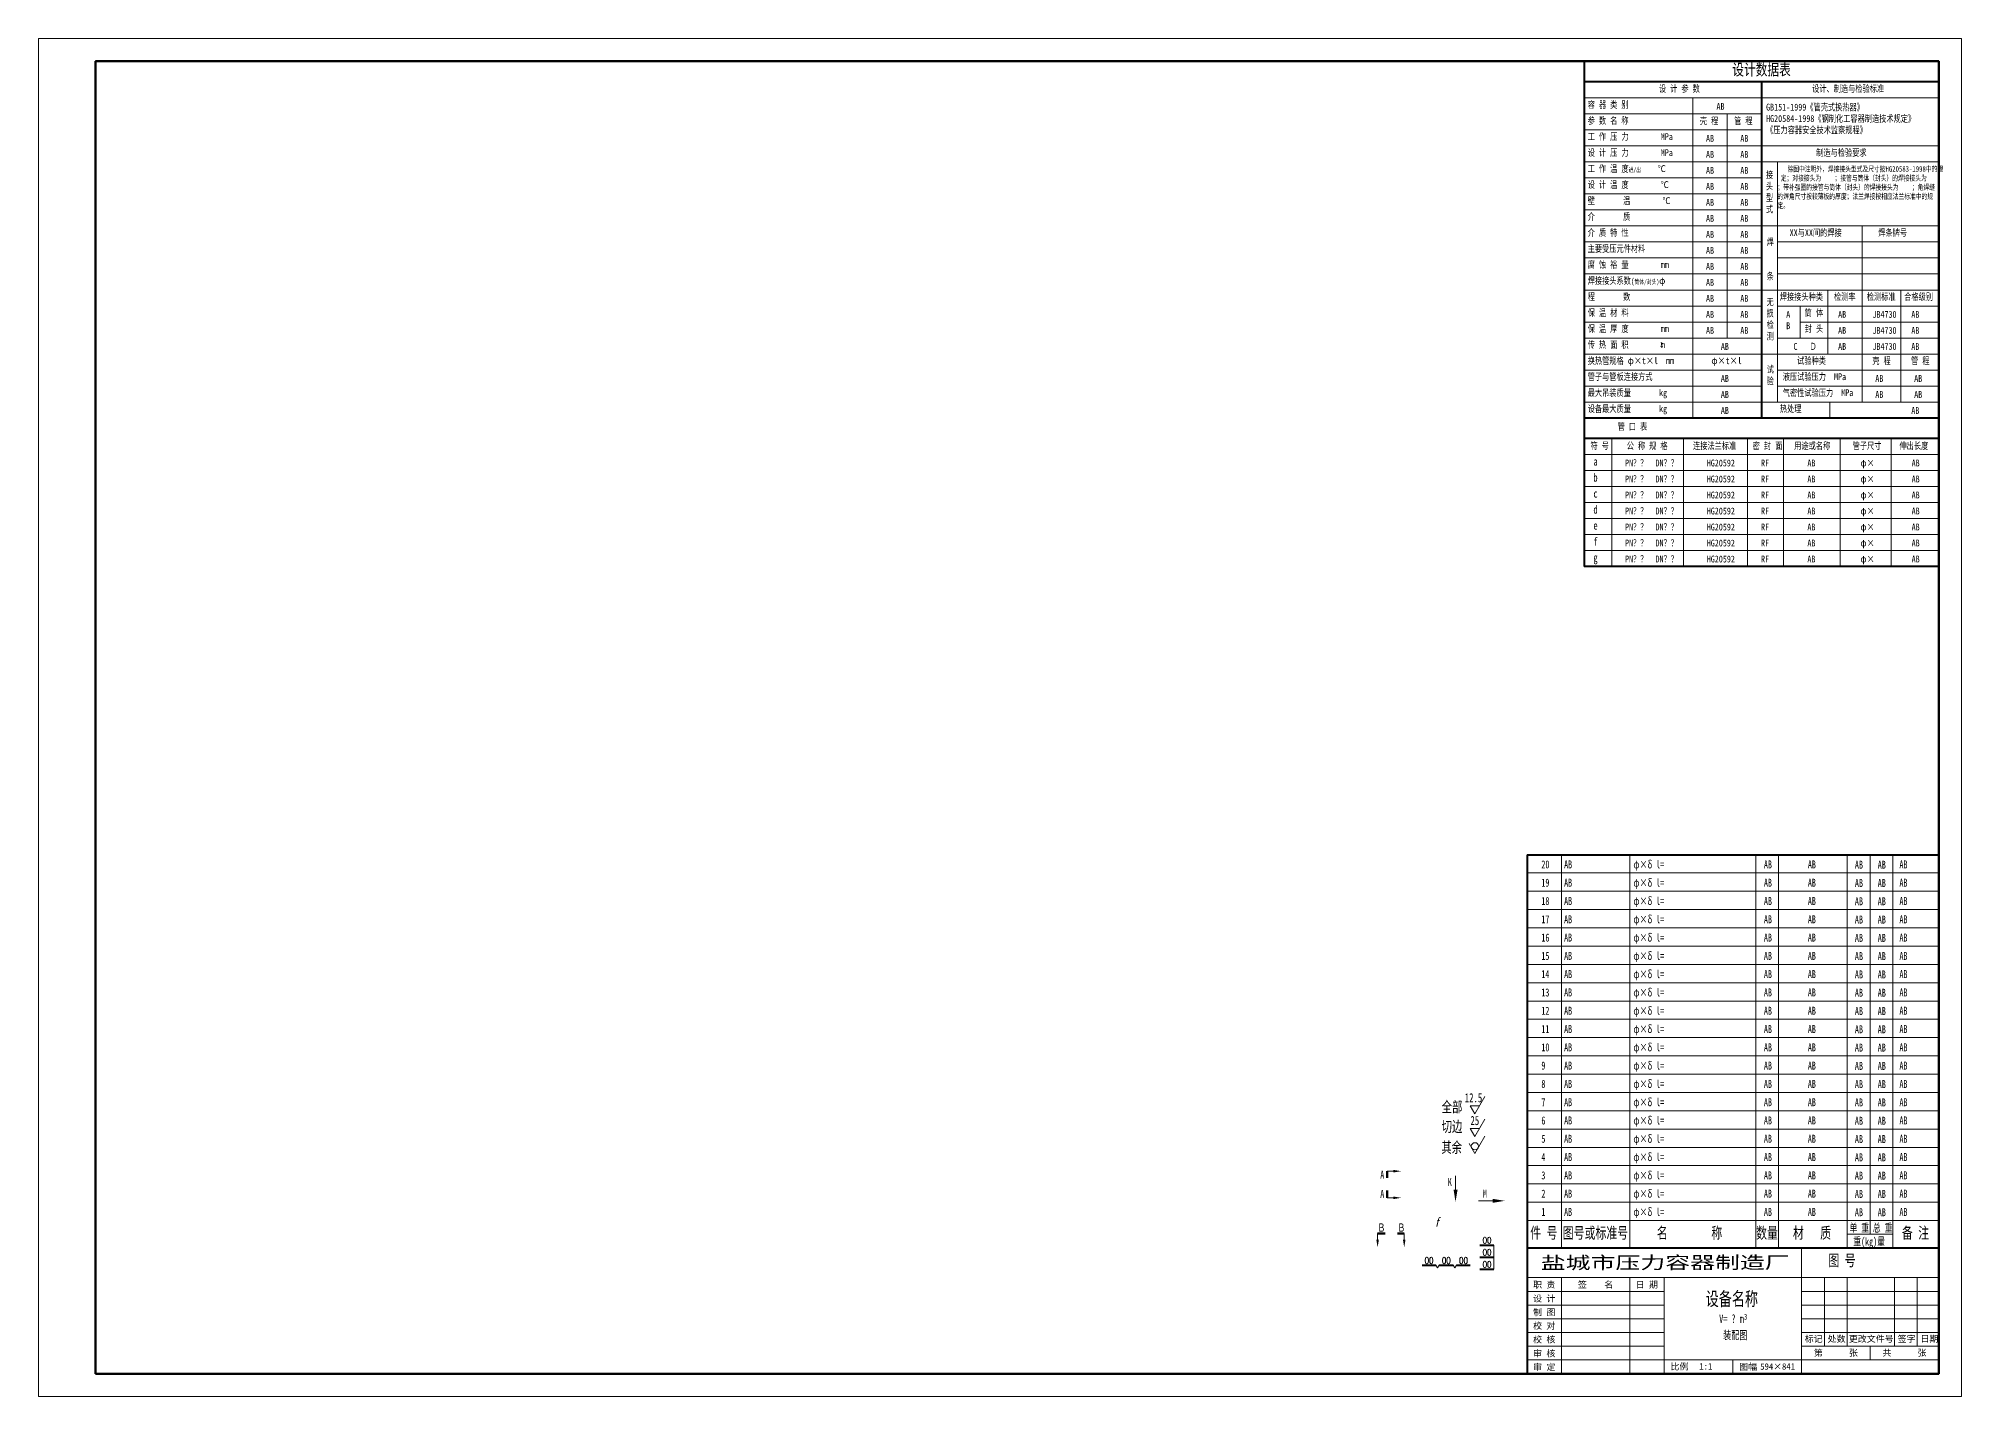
# Model space of a CAD drawing. Extents: x 0 to 23518, y -2902 to 4226.
# Drawn here: x 0 to 841, y -2792 to -2198 of the extents above; entities that cross this region are included whole.
import ezdxf
from ezdxf.enums import TextEntityAlignment as Align

# ---------------------------------------------------------------- set-up
doc = ezdxf.new("R2010")
doc.units = 0
doc.header["$LTSCALE"] = 10
for name, color, linetype, lineweight in [('A 粗实线', 1, 'CONTINUOUS', 40), ('B 细实线', 7, 'CONTINUOUS', 18), ('C 文 字', 2, 'CONTINUOUS', 20), ('J 标注尺寸', 2, 'CONTINUOUS', 18)]:
    doc.layers.add(name, color=color, linetype=linetype, lineweight=lineweight)
doc.styles.add('HZTXT', font='SIMFANG.TTF', dxfattribs={"width": 0.75})
doc.styles.add('ITALICT', font='ITALICT.shx', dxfattribs={"width": 0.7})
doc.styles.add('ROMANC', font='romanc', dxfattribs={"width": 0.7, "height": 6})
doc.styles.add('标题中文', font='SIMFANG.TTF', dxfattribs={"width": 0.7})

msp = doc.modelspace()

# ---------------------------------------------------------------- linework, layer by layer
at = {"layer": 'A 粗实线'}
for p, q in [((676, -2207.74), (676, -2428.75)), ((831, -2216.76), (676, -2216.76)), ((753.5, -2216.76), (753.5, -2363.76)), ((831, -2363.76), (676, -2363.76)), ((831, -2372.75), (676, -2372.75)), ((831, -2428.75), (676, -2428.75)), ((651, -2554.74), (831, -2554.74)), ((651, -2554.74), (651, -2726.74)), ((630.41, -2725.51), (636.43, -2725.51)), ((630.41, -2730.78), (636.43, -2730.78)), ((651, -2726.74), (831, -2726.74)), ((605.07, -2734.34), (611.08, -2734.34)), ((612.6, -2734.34), (618.62, -2734.34)), ((620.14, -2734.34), (626.16, -2734.34)), ((630.41, -2736.04), (636.43, -2736.04))]:
    msp.add_line(p, q, dxfattribs=at)
at = {"layer": 'A 粗实线', "lineweight": 80}
for p, q in [((589.82, -2693.18), (589.82, -2696.1)), ((589.82, -2704.82), (589.82, -2701.58)), ((585.64, -2720.37), (588.89, -2720.37)), ((597.28, -2720.37), (594.36, -2720.37))]:
    msp.add_line(p, q, dxfattribs=at)
at = {"layer": 'A 粗实线', "color": 1}
msp.add_line((651, -2726.74), (651, -2781.74), dxfattribs=at)
at = {"layer": 'A 粗实线', "color": 5, "lineweight": 120}
msp.add_lwpolyline([(25, -2781.74), (831, -2781.74), (831, -2207.74), (25, -2207.74)], close=True, dxfattribs=at)
at = {"layer": 'B 细实线'}
for p, q in [((831, -2223.76), (676, -2223.76)), ((723.5, -2223.76), (723.5, -2363.76)), ((753.5, -2230.76), (676, -2230.76)), ((738.5, -2230.76), (738.5, -2328.76)), ((753.5, -2237.76), (676, -2237.76)), ((831, -2244.76), (676, -2244.76)), ((831, -2251.76), (676, -2251.76)), ((760.5, -2251.76), (760.5, -2356.76)), ((753.5, -2258.76), (676, -2258.76)), ((753.5, -2265.76), (676, -2265.76)), ((753.5, -2272.76), (676, -2272.76)), ((831, -2279.76), (676, -2279.76)), ((753.5, -2286.76), (676, -2286.76)), ((831, -2286.76), (760.5, -2286.76)), ((797.5, -2279.76), (797.5, -2356.76)), ((753.5, -2293.76), (676, -2293.76)), ((831, -2293.76), (760.5, -2293.76)), ((753.5, -2300.76), (676, -2300.76)), ((831, -2300.76), (760.5, -2300.76)), ((760.5, -2307.76), (676, -2307.76)), ((831, -2307.76), (760.5, -2307.76)), ((831, -2307.76), (760.5, -2307.76)), ((782.5, -2307.76), (782.5, -2335.76)), ((814.5, -2307.76), (814.5, -2356.76)), ((753.5, -2314.76), (676, -2314.76)), ((831, -2314.76), (760.5, -2314.76)), ((770.5, -2314.76), (770.5, -2328.76)), ((753.5, -2321.76), (676, -2321.76)), ((753.5, -2328.76), (676, -2328.76)), ((831, -2328.76), (760.5, -2328.76)), ((831, -2321.76), (770.5, -2321.76)), ((831, -2335.76), (676, -2335.76)), ((753.5, -2342.76), (676, -2342.76)), ((831, -2342.76), (760.5, -2342.76)), ((753.5, -2349.76), (676, -2349.76)), ((831, -2349.76), (760.5, -2349.76)), ((831, -2349.76), (760.5, -2349.76)), ((831, -2356.76), (676, -2356.76)), ((783.47, -2356.76), (783.47, -2363.76)), ((831, -2379.75), (676, -2379.75)), ((688, -2372.75), (688, -2428.75)), ((719.4, -2372.75), (719.4, -2428.75)), ((747.34, -2372.75), (747.34, -2428.75)), ((763.14, -2372.75), (763.14, -2428.75)), ((787.87, -2372.75), (787.87, -2428.75)), ((810.2, -2372.75), (810.2, -2428.75)), ((831, -2386.75), (676, -2386.75)), ((831, -2393.75), (676, -2393.75)), ((831, -2400.75), (676, -2400.75)), ((831, -2407.75), (676, -2407.75)), ((831, -2414.75), (676, -2414.75)), ((831, -2421.75), (676, -2421.75)), ((666, -2726.74), (666, -2554.74)), ((696, -2726.74), (696, -2554.74)), ((751, -2726.74), (751, -2554.74)), ((761, -2726.74), (761, -2554.74)), ((791, -2726.74), (791, -2554.74)), ((801, -2720.74), (801, -2554.74)), ((811, -2726.74), (811, -2554.74)), ((651, -2562.74), (831, -2562.74)), ((651, -2570.74), (831, -2570.74)), ((651, -2578.74), (831, -2578.74)), ((651, -2586.74), (831, -2586.74)), ((651, -2594.74), (831, -2594.74)), ((651, -2602.74), (831, -2602.74)), ((651, -2610.74), (831, -2610.74)), ((651, -2618.74), (831, -2618.74)), ((651, -2626.74), (831, -2626.74)), ((651, -2634.74), (831, -2634.74)), ((651, -2642.74), (831, -2642.74)), ((651, -2650.74), (831, -2650.74)), ((626.06, -2664.63), (630.14, -2664.62)), ((628.18, -2668.15), (626.06, -2664.63)), ((628.18, -2668.15), (632.5, -2660.57)), ((651, -2658.74), (831, -2658.74)), ((628.18, -2678.01), (632.5, -2670.43)), ((651, -2666.74), (831, -2666.74)), ((626.06, -2674.49), (630.14, -2674.48)), ((628.18, -2678.01), (626.06, -2674.49)), ((651, -2674.74), (831, -2674.74)), ((651, -2682.74), (831, -2682.74)), ((651, -2690.74), (831, -2690.74)), ((589.82, -2693.18), (592.55, -2693.18)), ((619.72, -2695.16), (619.72, -2701.32)), ((651, -2698.74), (831, -2698.74)), ((589.82, -2704.82), (592.55, -2704.82)), ((629.78, -2706.14), (635.94, -2706.14)), ((651, -2706.74), (831, -2706.74)), ((651, -2714.74), (831, -2714.74)), ((585.64, -2720.37), (585.64, -2723.09)), ((597.28, -2720.37), (597.28, -2723.09)), ((791, -2720.74), (811, -2720.74)), ((636.43, -2730.78), (636.43, -2725.51)), ((636.43, -2736.04), (636.43, -2730.78)), ((771, -2726.74), (771, -2781.74)), ((611.08, -2734.34), (611.84, -2735.4)), ((612.6, -2734.34), (611.84, -2735.4)), ((618.62, -2734.34), (619.38, -2735.4)), ((620.14, -2734.34), (619.38, -2735.4)), ((651, -2739.74), (831, -2739.74)), ((666, -2739.74), (666, -2781.74)), ((696, -2739.74), (696, -2781.74)), ((711, -2739.74), (711, -2781.74)), ((781, -2739.74), (781, -2769.74)), ((791, -2739.74), (791, -2769.74)), ((811.65, -2739.74), (811.65, -2769.74)), ((821.65, -2739.74), (821.65, -2769.74)), ((651, -2745.74), (711, -2745.74)), ((771, -2745.74), (831, -2745.74)), ((651, -2751.74), (711, -2751.74)), ((651, -2757.74), (711, -2757.74)), ((771, -2751.74), (831, -2751.74)), ((771, -2757.74), (831, -2757.74)), ((651, -2763.74), (711, -2763.74)), ((771, -2763.74), (831, -2763.74)), ((651, -2769.74), (711, -2769.74)), ((771, -2769.74), (831, -2769.74)), ((801, -2775.74), (801, -2769.74)), ((651, -2775.74), (831, -2775.74)), ((741, -2775.74), (741, -2781.74))]:
    msp.add_line(p, q, dxfattribs=at)
msp.add_lwpolyline([(0, -2791.74), (841, -2791.74), (841, -2197.74), (0, -2197.74)], close=True, dxfattribs=at)
msp.add_lwpolyline([(632.6, -2677.86), (628.2, -2685.48), (625.68, -2681.1)], dxfattribs=at)
msp.add_circle((628.2, -2682.29), 1.59, dxfattribs=at)
for points in [[(592.55, -2693.75), (592.55, -2692.62), (595.95, -2693.18)], [(592.55, -2705.39), (592.55, -2704.25), (595.95, -2704.82)], [(618.85, -2701.32), (620.6, -2701.32), (619.72, -2706.57)], [(635.94, -2707.01), (635.94, -2705.26), (641.19, -2706.14)], [(585.08, -2723.09), (586.21, -2723.09), (585.64, -2726.5)], [(596.72, -2723.09), (597.85, -2723.09), (597.28, -2726.5)]]:
    msp.add_solid(points, dxfattribs=at)

# ---------------------------------------------------------------- texts
at = {"layer": 'C 文 字'}
for s, height, style, width, p in [('AB', 3.5, 'HZTXT', 0.75, (796.13, -2559.11)), ('AB', 3.5, 'HZTXT', 0.75, (806.13, -2559.11)), ('AB', 3.5, 'HZTXT', 0.75, (796.13, -2567.11)), ('AB', 3.5, 'HZTXT', 0.75, (796.13, -2575.11)), ('AB', 3.5, 'HZTXT', 0.75, (806.13, -2567.11)), ('AB', 3.5, 'HZTXT', 0.75, (806.13, -2575.11)), ('AB', 3.5, 'HZTXT', 0.75, (796.13, -2583.11)), ('AB', 3.5, 'HZTXT', 0.75, (806.13, -2583.11)), ('AB', 3.5, 'HZTXT', 0.75, (796.13, -2591.11)), ('AB', 3.5, 'HZTXT', 0.75, (806.13, -2591.11)), ('AB', 3.5, 'HZTXT', 0.75, (796.13, -2599.11)), ('AB', 3.5, 'HZTXT', 0.75, (806.13, -2599.11)), ('AB', 3.5, 'HZTXT', 0.75, (796.13, -2607.11)), ('AB', 3.5, 'HZTXT', 0.75, (806.13, -2607.11)), ('AB', 3.5, 'HZTXT', 0.75, (796.13, -2615.11)), ('AB', 3.5, 'HZTXT', 0.75, (806.13, -2615.11)), ('AB', 3.5, 'HZTXT', 0.75, (796.13, -2623.11)), ('AB', 3.5, 'HZTXT', 0.75, (806.13, -2623.11)), ('AB', 3.5, 'HZTXT', 0.75, (796.13, -2631.11)), ('AB', 3.5, 'HZTXT', 0.75, (806.13, -2631.11)), ('AB', 3.5, 'HZTXT', 0.75, (796.13, -2639.11)), ('AB', 3.5, 'HZTXT', 0.75, (806.13, -2639.11)), ('AB', 3.5, 'HZTXT', 0.75, (796.13, -2647.11)), ('AB', 3.5, 'HZTXT', 0.75, (806.13, -2647.11)), ('AB', 3.5, 'HZTXT', 0.75, (796.13, -2655.11)), ('AB', 3.5, 'HZTXT', 0.75, (806.13, -2655.11)), ('AB', 3.5, 'HZTXT', 0.75, (796.13, -2663.11)), ('AB', 3.5, 'HZTXT', 0.75, (806.13, -2663.11)), ('AB', 3.5, 'HZTXT', 0.75, (796.13, -2671.11)), ('AB', 3.5, 'HZTXT', 0.75, (806.13, -2671.11)), ('AB', 3.5, 'HZTXT', 0.75, (796.13, -2679.11)), ('AB', 3.5, 'HZTXT', 0.75, (806.13, -2679.11)), ('AB', 3.5, 'HZTXT', 0.75, (796.13, -2687.11)), ('AB', 3.5, 'HZTXT', 0.75, (806.13, -2687.11)), ('AB', 3.5, 'HZTXT', 0.75, (796.13, -2695.11)), ('AB', 3.5, 'HZTXT', 0.75, (806.13, -2695.11)), ('AB', 3.5, 'HZTXT', 0.75, (796.13, -2703.11)), ('AB', 3.5, 'HZTXT', 0.75, (806.13, -2703.11)), ('AB', 3.5, 'HZTXT', 0.75, (796.13, -2711.11)), ('AB', 3.5, 'HZTXT', 0.75, (806.13, -2711.11)), ('00', 2.823, 'ROMANC', 0.8, (633.49, -2723.39)), ('00', 2.823, 'ROMANC', 0.8, (608.14, -2732.22)), ('00', 2.823, 'ROMANC', 0.8, (615.68, -2732.22)), ('00', 2.823, 'ROMANC', 0.8, (623.21, -2732.22)), ('00', 2.823, 'ROMANC', 0.8, (633.49, -2728.66)), ('00', 2.823, 'ROMANC', 0.8, (633.49, -2733.93))]:
    msp.add_text(s, height=height, dxfattribs=dict(at, style=style, width=width)).set_placement(p, align=Align.MIDDLE)
at = {"layer": 'C 文 字', "style": 'HZTXT', "width": 0.7}
for s, p in [('全部', (613.67, -2665.07)), ('切边', (613.66, -2673.65)), ('其余', (613.52, -2682.76))]:
    msp.add_text(s, height=4.73, dxfattribs=at).set_placement(p, align=Align.MIDDLE_LEFT)
for s, p in [('12.5', (631.38, -2664.26)), ('25', (630.06, -2674.2))]:
    msp.add_text(s, height=4, dxfattribs=at).set_placement(p, align=Align.BOTTOM_RIGHT)
at = {"layer": 'C 文 字', "style": 'ITALICT', "width": 0.8}
msp.add_text('f', height=4, dxfattribs=at).set_placement((610.92, -2717.42))
at = {"layer": 'C 文 字', "style": '标题中文', "oblique": 0.5, "width": 1.430365}
msp.add_text('盐城市压力容器制造厂', height=5.5, rotation=0.09587, dxfattribs=at).set_placement((656.97, -2735.97), (765.84, -2735.79), align=Align.FIT)
at = {"layer": 'C 文 字', "style": '标题中文', "oblique": 0.5}
msp.add_text('职 责', height=2.8, rotation=0.09587, dxfattribs=at).set_placement((658.49, -2742.79), align=Align.MIDDLE_CENTER)
for s, p in [('签    名', (680.94, -2742.69)), ('日 期', (703.33, -2742.75)), ('设 计', (658.49, -2748.79)), ('制 图', (658.49, -2754.79)), ('校 对', (658.49, -2760.69)), ('校 核', (658.49, -2766.69)), ('标记', (776.33, -2766.42)), ('处数', (786.33, -2766.42)), ('更改文件号', (801.49, -2766.42)), ('签字', (816.97, -2766.42)), ('日期', (826.97, -2766.42)), ('审 核', (658.49, -2772.79)), ('第      张', (786.03, -2772.52)), ('共      张', (816.03, -2772.52)), ('审 定', (658.49, -2778.79)), ('比例', (717.66, -2778.54)), ('1:1', (729.15, -2778.54)), ('图幅', (747.66, -2778.63)), ('594×841', (760.55, -2778.63))]:
    msp.add_text(s, height=2.8, rotation=0.09587, dxfattribs=at).set_placement(p, align=Align.MIDDLE)
at = {"layer": 'C 文 字', "attachment_point": 1, "style": 'HZTXT'}
for s, insert, char_height, width in [('设计数据表', (740.75, -2208.87), 5, 77.5), ('设 计 参 数', (708.66, -2218.17), 3, 48), ('设计、制造与检验标准', (775.65, -2218.17), 3, 48), ('容 器 类 别', (677.51, -2225.17), 3, 48), ('AB', (733.83, -2225.93), 3, 48), ('GB151-1999《管壳式换热器》\\PHG20584-1998《钢制化工容器制造技术规定》\\P《压力容器安全技术监察规程》', (755.52, -2226.27), 3, 77.5), ('参 数 名 称', (677.51, -2232.17), 3, 48), ('壳 程', (726.56, -2232.25), 3, 48), ('管 程', (741.56, -2232.25), 3, 48), ('工 作 压 力        MPa', (677.51, -2239.17), 3, 48), ('AB', (729.25, -2239.93), 3, 48), ('AB', (744.25, -2239.93), 3, 48), ('设 计 压 力        MPa', (677.51, -2246.17), 3, 48), ('工 作 温 度{\\H0.6667x;进/出      }℃', (677.51, -2253.17), 3, 48), ('AB', (729.25, -2246.93), 3, 48), ('AB', (744.25, -2246.93), 3, 48), ('   除图中注明外，焊接接头型式及尺寸按HG20583-1998中的规\\P 定；对接接头为    ；接管与筒体（封头）的焊接接头为    ；带补强圈的接管与筒体（封头）的焊接接头为    ；角焊缝的焊角尺寸按较薄板的厚度；法兰焊接按相应法兰标准中的规定。', (760.5, -2253.6), 2.4, 70.5), (' 制造与检验要求', (775.65, -2246.17), 3, 48), ('设 计 温 度        ℃', (677.51, -2260.17), 3, 48), ('AB', (729.25, -2253.93), 3, 48), ('AB', (729.25, -2260.93), 3, 48), ('AB', (744.25, -2253.93), 3, 48), ('AB', (744.25, -2260.93), 3, 48), ('接\\P头\\P型\\P式', (755.46, -2255.89), 3, 48), ('壁       温        ℃', (677.51, -2267.17), 3, 48), ('AB', (729.25, -2267.93), 3, 48), ('AB', (744.25, -2267.93), 3, 48), ('介       质', (677.51, -2274.17), 3, 48), ('AB', (729.25, -2274.93), 3, 48), ('AB', (744.25, -2274.93), 3, 48), ('介 质 特 性', (677.51, -2281.17), 3, 48), ('AB', (729.25, -2281.93), 3, 48), ('AB', (744.25, -2281.93), 3, 48), ('焊\\P\\P\\P条', (755.75, -2285.22), 3, 48), ('XX与XX间的焊接', (765.83, -2281.17), 3, 48), ('焊条牌号', (804.6, -2281.17), 3, 48), ('腐 蚀 裕 量        mm', (677.51, -2295.17), 3, 48), ('主要受压元件材料', (677.51, -2288.17), 3, 48), ('AB', (729.25, -2288.93), 3, 48), ('AB', (729.25, -2295.93), 3, 48), ('AB', (744.25, -2288.93), 3, 48), ('AB', (744.25, -2295.93), 3, 48), ('焊接接头系数{\\H0.8333x;(\\H0.8x;筒体/封头)}φ{\\H0.8333x;        } ', (677.51, -2302.17), 3, 48), ('AB', (729.25, -2302.93), 3, 48), ('AB', (744.25, -2302.93), 3, 48), ('程       数 ', (677.51, -2309.17), 3, 48), ('AB', (729.25, -2309.93), 3, 48), ('AB', (744.25, -2309.93), 3, 48), ('无\\P损\\P检\\P测', (755.75, -2311.44), 3, 48), ('焊接接头种类', (761.5, -2309.17), 3, 48), ('检测率', (785.19, -2309.17), 3, 48), ('检测标准', (799.56, -2309.17), 3, 48), ('合格级别', (815.94, -2309.17), 3, 48), ('保 温 材 料', (677.51, -2316.17), 3, 48), ('AB', (729.25, -2316.93), 3, 48), ('AB', (744.25, -2316.93), 3, 48), ('A\\PB', (764.32, -2316.89), 3, 48), ('筒 体', (772.44, -2316.17), 3, 48), ('AB', (787.03, -2316.93), 3, 48), ('JB4730', (802.03, -2316.93), 3, 48), ('AB', (819.03, -2316.93), 3, 48), ('保 温 厚 度        mm', (677.51, -2323.17), 3, 48), ('AB', (729.25, -2323.93), 3, 48), ('AB', (744.25, -2323.93), 3, 48), ('封 头', (772.44, -2323.17), 3, 48), ('AB', (787.03, -2323.93), 3, 48), ('JB4730', (802.03, -2323.93), 3, 48), ('AB', (819.03, -2323.93), 3, 48), ('传 热 面 积        m ', (677.51, -2330.17), 3, 48), ('换热管规格 φ×t×l  mm', (677.51, -2337.17), 3, 48), ('2', (709.15, -2330.52), 2, 48), (' φ×t×l   ', (729.85, -2337.17), 3, 48), ('AB', (735.74, -2330.93), 3, 48), ('C   Ｄ', (767.5, -2330.93), 3, 48), ('试验种类', (769.09, -2337.17), 3, 48), ('AB', (787.03, -2330.93), 3, 48), ('壳 程 ', (801.97, -2337.17), 3, 48), ('JB4730', (802.03, -2330.93), 3, 48), ('管 程 ', (818.93, -2337.17), 3, 48), ('AB', (819.03, -2330.93), 3, 48), ('管子与管板连接方式', (677.51, -2344.17), 3, 48), ('AB', (735.74, -2344.93), 3, 48), ('试\\P验', (755.75, -2340.96), 3, 48), ('液压试验压力  MPa', (762.81, -2344.17), 3, 48), ('AB', (803.29, -2344.93), 3, 48), ('AB', (820.29, -2344.93), 3, 48), ('最大吊装质量       kg', (677.51, -2351.17), 3, 48), ('AB', (735.74, -2351.93), 3, 48), ('气密性试验压力  MPa', (762.81, -2351.17), 3, 48), ('AB', (803.29, -2351.93), 3, 48), ('AB', (820.29, -2351.93), 3, 48), ('设备最大质量       kg', (677.51, -2358.17), 3, 48), ('AB', (735.74, -2358.93), 3, 48), ('热处理', (761.55, -2358.17), 3, 48), ('AB', (819.03, -2358.93), 3, 48), ('管 口 表', (690.58, -2365.99), 3, 48), (' 符 号', (676.97, -2374.38), 3, 48), ('公 称 规 格', (694.58, -2374.38), 3, 48), ('连接法兰标准', (723.58, -2374.38), 3, 48), ('密 封 面', (749.64, -2374.38), 3, 48), ('用途或名称', (767.84, -2374.38), 3, 48), ('管子尺寸', (793.38, -2374.38), 3, 48), ('伸出长度', (813.84, -2374.38), 3, 48), ('a', (680.01, -2380.96), 3.6, 57.6), ('b', (680.01, -2387.96), 3.6, 57.6), ('PN？？  DN？？', (693.83, -2381.92), 3, 48), ('HG20592', (729.57, -2381.92), 3, 48), ('RF', (753.31, -2381.92), 3, 48), ('AB', (773.58, -2381.92), 3, 48), ('φ×', (796.79, -2381.92), 3, 48), ('AB', (819.19, -2381.92), 3, 48), ('c', (680.01, -2394.96), 3.6, 57.6), ('PN？？  DN？？', (693.83, -2388.92), 3, 48), ('PN？？  DN？？', (693.83, -2395.92), 3, 48), ('HG20592', (729.57, -2388.92), 3, 48), ('HG20592', (729.57, -2395.92), 3, 48), ('RF', (753.31, -2388.92), 3, 48), ('RF', (753.31, -2395.92), 3, 48), ('AB', (773.58, -2388.92), 3, 48), ('AB', (773.58, -2395.92), 3, 48), ('φ×', (796.79, -2388.92), 3, 48), ('φ×', (796.79, -2395.92), 3, 48), ('AB', (819.19, -2388.92), 3, 48), ('AB', (819.19, -2395.92), 3, 48), ('d ', (680.01, -2401.96), 3.6, 57.6), ('PN？？  DN？？', (693.83, -2402.92), 3, 48), ('HG20592', (729.57, -2402.92), 3, 48), ('RF', (753.31, -2402.92), 3, 48), ('AB', (773.58, -2402.92), 3, 48), ('φ×', (796.79, -2402.92), 3, 48), ('AB', (819.19, -2402.92), 3, 48), ('e', (680.01, -2408.96), 3.6, 57.6), ('PN？？  DN？？', (693.83, -2409.92), 3, 48), ('HG20592', (729.57, -2409.92), 3, 48), ('RF', (753.31, -2409.92), 3, 48), ('AB', (773.58, -2409.92), 3, 48), ('φ×', (796.79, -2409.92), 3, 48), ('AB', (819.19, -2409.92), 3, 48), ('f', (680.01, -2415.96), 3.6, 57.6), ('PN？？  DN？？', (693.83, -2416.92), 3, 48), ('HG20592', (729.57, -2416.92), 3, 48), ('RF', (753.31, -2416.92), 3, 48), ('AB', (773.58, -2416.92), 3, 48), ('φ×', (796.79, -2416.92), 3, 48), ('AB', (819.19, -2416.92), 3, 48), ('g', (680.01, -2422.96), 3.6, 57.6), ('PN？？  DN？？', (693.83, -2423.92), 3, 48), ('HG20592', (729.57, -2423.92), 3, 48), ('RF', (753.31, -2423.92), 3, 48), ('AB', (773.58, -2423.92), 3, 48), ('φ×', (796.79, -2423.92), 3, 48), ('AB', (819.19, -2423.92), 3, 48)]:
    msp.add_mtext(s, dxfattribs=dict(at, insert=insert, char_height=char_height, width=width))
at = {"layer": 'J 标注尺寸', "style": '标题中文', "width": 0.7}
for s, height, p in [('20', 3.5, (657.26, -2560.74)), ('AB', 3.5, (667.2, -2560.74)), ('φ×δ l=', 3.5, (697.5, -2560.74)), ('φ×δ l=', 3.5, (697.5, -2568.74)), ('AB', 3.5, (754.58, -2560.74)), ('AB', 3.5, (773.8, -2560.74)), ('AB', 3.5, (813.85, -2560.74)), ('19', 3.5, (657.26, -2568.74)), ('18', 3.5, (657.26, -2576.74)), ('AB', 3.5, (667.2, -2568.74)), ('AB', 3.5, (667.2, -2576.74)), ('φ×δ l=', 3.5, (697.5, -2576.74)), ('AB', 3.5, (754.58, -2568.74)), ('AB', 3.5, (754.58, -2576.74)), ('AB', 3.5, (773.8, -2568.74)), ('AB', 3.5, (773.8, -2576.74)), ('AB', 3.5, (813.85, -2568.74)), ('AB', 3.5, (813.85, -2576.74)), ('17', 3.5, (657.26, -2584.74)), ('AB', 3.5, (667.2, -2584.74)), ('φ×δ l=', 3.5, (697.5, -2584.74)), ('AB', 3.5, (754.58, -2584.74)), ('AB', 3.5, (773.8, -2584.74)), ('AB', 3.5, (813.85, -2584.74)), ('16', 3.5, (657.26, -2592.74)), ('AB', 3.5, (667.2, -2592.74)), ('φ×δ l=', 3.5, (697.5, -2592.74)), ('AB', 3.5, (754.58, -2592.74)), ('AB', 3.5, (773.8, -2592.74)), ('AB', 3.5, (813.85, -2592.74)), ('15', 3.5, (657.26, -2600.74)), ('AB', 3.5, (667.2, -2600.74)), ('φ×δ l=', 3.5, (697.5, -2600.74)), ('AB', 3.5, (754.58, -2600.74)), ('AB', 3.5, (773.8, -2600.74)), ('AB', 3.5, (813.85, -2600.74)), ('14', 3.5, (657.26, -2608.74)), ('AB', 3.5, (667.2, -2608.74)), ('φ×δ l=', 3.5, (697.5, -2608.74)), ('AB', 3.5, (754.58, -2608.74)), ('AB', 3.5, (773.8, -2608.74)), ('AB', 3.5, (813.85, -2608.74)), ('13', 3.5, (657.26, -2616.74)), ('AB', 3.5, (667.2, -2616.74)), ('φ×δ l=', 3.5, (697.5, -2616.74)), ('AB', 3.5, (754.58, -2616.74)), ('AB', 3.5, (773.8, -2616.74)), ('AB', 3.5, (813.85, -2616.74)), ('12', 3.5, (657.26, -2624.74)), ('AB', 3.5, (667.2, -2624.74)), ('φ×δ l=', 3.5, (697.5, -2624.74)), ('AB', 3.5, (754.58, -2624.74)), ('AB', 3.5, (773.8, -2624.74)), ('AB', 3.5, (813.85, -2624.74)), ('11', 3.5, (657.26, -2632.74)), ('AB', 3.5, (667.2, -2632.74)), ('φ×δ l=', 3.5, (697.5, -2632.74)), ('AB', 3.5, (754.58, -2632.74)), ('AB', 3.5, (773.8, -2632.74)), ('AB', 3.5, (813.85, -2632.74)), ('10', 3.5, (657.26, -2640.74)), ('AB', 3.5, (667.2, -2640.74)), ('φ×δ l=', 3.5, (697.5, -2640.74)), ('AB', 3.5, (754.58, -2640.74)), ('AB', 3.5, (773.8, -2640.74)), ('AB', 3.5, (813.85, -2640.74)), ('9', 3.5, (657.26, -2648.74)), ('AB', 3.5, (667.2, -2648.74)), ('φ×δ l=', 3.5, (697.5, -2648.74)), ('AB', 3.5, (754.58, -2648.74)), ('AB', 3.5, (773.8, -2648.74)), ('AB', 3.5, (813.85, -2648.74)), ('8', 3.5, (657.26, -2656.74)), ('AB', 3.5, (667.2, -2656.74)), ('φ×δ l=', 3.5, (697.5, -2656.74)), ('AB', 3.5, (754.58, -2656.74)), ('AB', 3.5, (773.8, -2656.74)), ('AB', 3.5, (813.85, -2656.74)), ('7', 3.5, (657.26, -2664.74)), ('AB', 3.5, (667.2, -2664.74)), ('φ×δ l=', 3.5, (697.5, -2664.74)), ('AB', 3.5, (754.58, -2664.74)), ('AB', 3.5, (773.8, -2664.74)), ('AB', 3.5, (813.85, -2664.74)), ('6', 3.5, (657.26, -2672.74)), ('AB', 3.5, (667.2, -2672.74)), ('φ×δ l=', 3.5, (697.5, -2672.74)), ('AB', 3.5, (754.58, -2672.74)), ('AB', 3.5, (773.8, -2672.74)), ('AB', 3.5, (813.85, -2672.74)), ('5', 3.5, (657.26, -2680.74)), ('AB', 3.5, (667.2, -2680.74)), ('φ×δ l=', 3.5, (697.5, -2680.74)), ('AB', 3.5, (754.58, -2680.74)), ('AB', 3.5, (773.8, -2680.74)), ('AB', 3.5, (813.85, -2680.74)), ('4', 3.5, (657.26, -2688.74)), ('AB', 3.5, (667.2, -2688.74)), ('φ×δ l=', 3.5, (697.5, -2688.74)), ('AB', 3.5, (754.58, -2688.74)), ('AB', 3.5, (773.8, -2688.74)), ('AB', 3.5, (813.85, -2688.74)), ('A', 3.5, (586.79, -2696.46)), ('K', 3.5, (616.33, -2699.62)), ('3', 3.5, (657.26, -2696.74)), ('AB', 3.5, (667.2, -2696.74)), ('φ×δ l=', 3.5, (697.5, -2696.74)), ('AB', 3.5, (754.58, -2696.74)), ('AB', 3.5, (773.8, -2696.74)), ('AB', 3.5, (813.85, -2696.74)), ('A', 3.5, (586.79, -2704.86)), ('M', 3.5, (631.68, -2704.77)), ('2', 3.5, (657.26, -2704.74)), ('AB', 3.5, (667.2, -2704.74)), ('φ×δ l=', 3.5, (697.5, -2704.74)), ('AB', 3.5, (754.58, -2704.74)), ('AB', 3.5, (773.8, -2704.74)), ('AB', 3.5, (813.85, -2704.74)), ('Ｂ', 3.5, (585.6, -2719.62)), ('Ｂ', 3.5, (594.31, -2719.62)), ('1', 3.5, (657.26, -2712.74)), ('AB', 3.5, (667.2, -2712.74)), ('φ×δ l=', 3.5, (697.5, -2712.74)), ('AB', 3.5, (754.58, -2712.74)), ('AB', 3.5, (773.8, -2712.74)), ('单 重', 3.5, (791.99, -2719.69)), ('总 重', 3.5, (802.17, -2719.69)), ('AB', 3.5, (813.85, -2712.74)), ('件 号', 4.998, (652.37, -2722.65)), ('图号或标准号', 4.998, (666.58, -2722.65)), ('名        称', 4.998, (707.75, -2722.65)), ('数量', 4.998, (751.16, -2722.65)), ('材   质', 4.998, (767.26, -2722.65)), ('重(kg)量', 3.5, (793.65, -2725.69)), ('备 注', 4.998, (814.91, -2722.65)), ('图 号', 4.998, (782.75, -2734.65)), ('设备名称', 5.998, (729.11, -2752)), ('V= ? m', 3.599, (735, -2759.52)), ('3', 2.52, (745.87, -2758.11)), ('装配图', 3.599, (736.74, -2766.69))]:
    msp.add_text(s, height=height, dxfattribs=at).set_placement(p)

doc.saveas('drawing.dxf')
